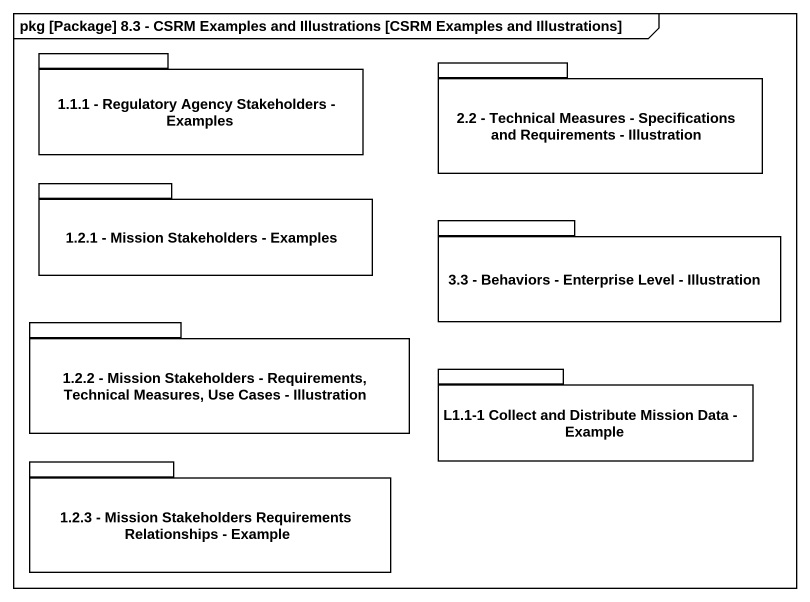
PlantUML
@startuml
mainframe pkg [Package] 8.3 - CSRM Examples and Illustrations [CSRM Examples and Illustrations]
package "1.1.1 - Regulatory Agency Stakeholders - Examples" as p1_1_1_Regulatory_Agency {
}
package "2.2 - Technical Measures - Specifications and Requirements - Illustration" as p2_2_Technical_Measures {
}
package "1.2.1 - Mission Stakeholders - Examples" as p1_2_1_Mission_Stakeholders {
}
package "3.3 - Behaviors - Enterprise Level - Illustration" as p3_3_Behaviors_Enterprise {
}
package "1.2.2 - Mission Stakeholders - Requirements, Technical Measures, Use Cases - Illustration" as p1_2_2_Mission_Stakeholders {
}
package "L1.1-1 Collect and Distribute Mission Data - Example" as L1_1_1_Collect_and {
}
package "1.2.3 - Mission Stakeholders Requirements Relationships - Example" as p1_2_3_Mission_Stakeholders {
}
@enduml
